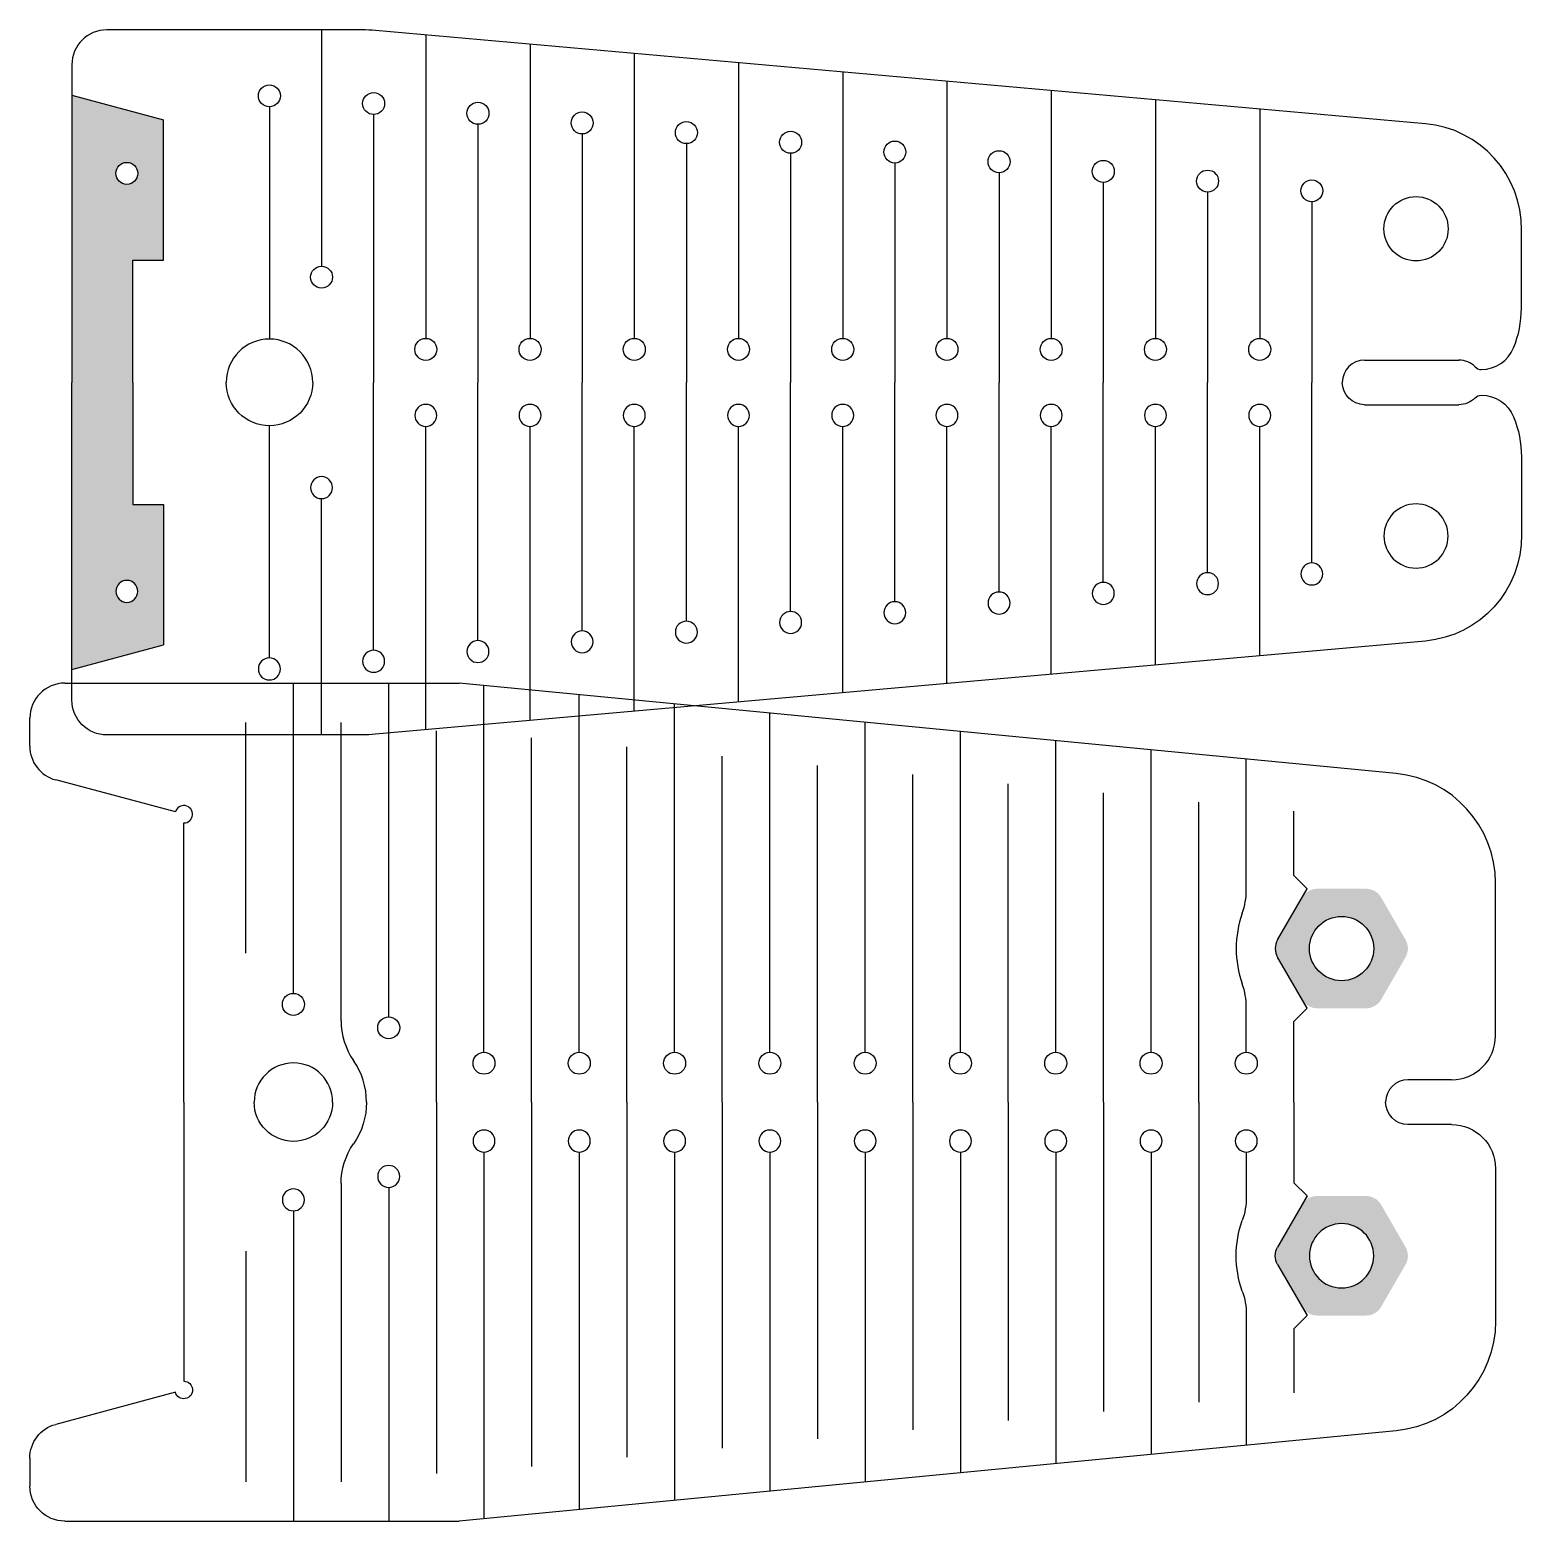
# Model space of a CAD drawing. Header units: inches. Extents: x -83 to 181, y 34 to 319.
# Drawn here: x 37.1 to 104.9, y 96.5 to 164.3 of the extents above; entities that cross this region are included whole.
import ezdxf

# ---------------------------------------------------------------- set-up
doc = ezdxf.new("R2010")
doc.units = ezdxf.units.IN
doc.header["$MEASUREMENT"] = 0
doc.layers.add('NOPLOT', color=40, linetype='Continuous')

# ---------------------------------------------------------------- blocks, each defined once
blk = doc.blocks.new('WatchBand')
at = {"layer": 'NOPLOT', "true_color": 0x636466}
h = blk.add_hatch(color=251, dxfattribs=at)
h.dxf.hatch_style = 1
h.paths.add_polyline_path([(2.786, 5.556), (4.167, 5.556), (4.167, 11.935), (0, 13.052), (0, 0), (2.786, 0)])
edge = h.paths.add_edge_path(flags=16)
edge.add_arc((2.5, 9.5), 0.5, 0, 360)
for p, q in [((13.196, 16.028), (1.587, 16.028)), ((11.354, 16.028), (11.354, 5.285)), ((61.552, 11.759), (13.806, 15.999)), ((16.095, 15.796), (16.095, 2)), ((20.835, 15.375), (20.835, 2)), ((25.575, 14.954), (25.575, 2)), ((0, 14.441), (0, 0)), ((30.316, 14.533), (30.316, 2)), ((35.056, 14.112), (35.056, 2)), ((39.796, 13.691), (39.796, 2)), ((44.537, 13.27), (44.537, 2)), ((8.984, 12.528), (8.984, 1.969)), ((49.277, 12.849), (49.277, 2)), ((54.018, 12.428), (54.018, 2)), ((13.724, 12.178), (13.724, 0)), ((18.465, 11.737), (18.465, 0)), ((23.205, 11.296), (23.205, 0)), ((27.946, 10.855), (27.946, 0)), ((32.686, 10.415), (32.686, 0)), ((37.426, 9.974), (37.426, 0)), ((42.167, 9.533), (42.167, 0)), ((46.907, 9.092), (46.907, 0)), ((51.647, 8.651), (51.647, 0)), ((56.388, 8.21), (56.388, 0)), ((65.921, 3.378), (65.921, 7.048)), ((58.791, 1.016), (63.08, 1.016))]:
    blk.add_line(p, q)
for centre, radius in [((8.984, 13.028), 0.5), ((13.724, 12.678), 0.5), ((18.465, 12.237), 0.5), ((23.205, 11.796), 0.5), ((27.946, 11.355), 0.5), ((32.686, 10.915), 0.5), ((37.426, 10.474), 0.5), ((42.167, 10.033), 0.5), ((2.5, 9.5), 0.5), ((46.907, 9.592), 0.5), ((51.647, 9.151), 0.5), ((56.388, 8.71), 0.5), ((61.128, 6.984), 1.461), ((11.354, 4.785), 0.5), ((16.095, 1.5), 0.5), ((20.835, 1.5), 0.5), ((25.575, 1.5), 0.5), ((30.316, 1.5), 0.5), ((35.056, 1.5), 0.5), ((39.796, 1.5), 0.5), ((44.537, 1.5), 0.5), ((49.277, 1.5), 0.5), ((54.018, 1.5), 0.5)]:
    blk.add_circle(centre, radius)
for centre, radius, start, end in [((1.587, 14.441), 1.587, 90, 180), ((13.196, 9.678), 6.35, 84.49193, 90), ((61.128, 6.984), 4.794, 359.2425, 84.92564), ((61.159, 3.378), 4.762, 337.67851, 0), ((8.984, 0), 1.969, 0, 180), ((64.096, 2.172), 1.587, 270, 337.67851), ((58.791, 0), 1.016, 90, 180), ((63.08, 0), 1.016, 44.01968, 90), ((64.096, 0.982), 0.397, 224.01968, 270)]:
    blk.add_arc(centre, radius, start, end)
at = {"layer": 'NOPLOT'}
for p, q in [((0, 13.052), (4.167, 11.935)), ((4.167, 5.556), (4.167, 11.935)), ((2.778, 5.556), (4.167, 5.556)), ((2.778, 0), (2.778, 5.556))]:
    blk.add_line(p, q, dxfattribs=at)
blk = doc.blocks.new('Wristband2')
at = {"layer": 'NOPLOT', "true_color": 0x636466}
h = blk.add_hatch(color=251, dxfattribs=at)
h.dxf.hatch_style = 1
h.paths.add_polyline_path([(56.041, 9.305, 0.267949), (55.354, 9.702), (53.132, 9.702, 0.267949), (52.445, 9.305), (51.334, 7.381, 0.267949), (51.334, 6.588), (52.445, 4.663, 0.267949), (53.132, 4.267), (55.354, 4.267, 0.267949), (56.041, 4.663), (57.152, 6.588, 0.267949), (57.152, 7.381)])
h.paths.add_polyline_path([(55.703, 6.984, -1), (52.782, 6.984, -1)], flags=16)
for p, q in [((-3.824, 19.05), (14.11, 19.05)), ((6.575, 4.943), (6.575, 19.05)), ((10.908, 3.878), (10.908, 19.05)), ((56.723, 14.941), (14.11, 19.05)), ((15.242, 2.27), (15.242, 18.941)), ((19.575, 2.27), (19.575, 18.523)), ((23.909, 2.27), (23.909, 18.105)), ((28.242, 2.27), (28.242, 17.687)), ((-5.411, 16.183), (-5.411, 17.463)), ((4.408, 6.768), (4.408, 17.258)), ((8.742, 3.702), (8.742, 17.258)), ((32.576, 2.27), (32.576, 17.269)), ((13.075, 0), (13.075, 16.883)), ((17.409, 0), (17.409, 16.565)), ((36.909, 2.27), (36.909, 16.851)), ((41.243, 2.27), (41.243, 16.434)), ((21.742, 0), (21.742, 16.147)), ((26.076, 0), (26.076, 15.729)), ((45.576, 2.27), (45.576, 16.016)), ((30.409, 0), (30.409, 15.312)), ((49.91, 9.654), (49.91, 15.598)), ((1.206, 13.192), (-4.235, 14.65)), ((34.742, 0), (34.742, 14.894)), ((39.076, 0), (39.076, 14.476)), ((43.409, 0), (43.409, 14.058)), ((47.743, 0), (47.743, 13.64)), ((52.076, 10.3), (52.076, 13.222)), ((1.59, 0), (1.59, 12.692)), ((52.674, 9.702), (52.076, 10.3)), ((51.334, 7.381), (52.674, 9.702)), ((61.243, 3.016), (61.243, 9.964)), ((52.674, 4.267), (51.334, 6.588)), ((49.91, 2.27), (49.91, 4.315)), ((52.674, 4.267), (52.076, 3.669)), ((52.076, 0), (52.076, 3.669)), ((59.243, 1.016), (57.259, 1.016))]:
    blk.add_line(p, q)
for centre, radius in [((54.243, 6.984), 1.461), ((6.575, 4.443), 0.5), ((10.908, 3.378), 0.5), ((15.242, 1.77), 0.5), ((19.575, 1.77), 0.5), ((23.909, 1.77), 0.5), ((28.242, 1.77), 0.5), ((32.576, 1.77), 0.5), ((36.909, 1.77), 0.5), ((41.243, 1.77), 0.5), ((45.576, 1.77), 0.5), ((49.91, 1.77), 0.5)]:
    blk.add_circle(centre, radius)
for centre, radius, start, end in [((-3.824, 17.463), 1.587, 90, 180), ((-3.824, 16.183), 1.588, 180, 255), ((56.243, 9.964), 5, 0, 84.49193), ((1.59, 13.089), 0.397, 270, 165), ((46.735, 9.654), 3.175, 340.42663, 0), ((54.243, 6.984), 4.794, 160.42663, 199.57337), ((52.021, 6.984), 0.794, 150, 210), ((46.735, 4.315), 3.175, 0, 19.57337), ((11.917, 3.702), 3.175, 180, 214.72245), ((59.243, 3.016), 2, 270, 0), ((6.575, 0), 1.784, 0, 180), ((6.575, 0), 3.324, 0, 34.72245), ((57.259, 0), 1.016, 90, 180)]:
    blk.add_arc(centre, radius, start, end)

msp = doc.modelspace()

# ---------------------------------------------------------------- block references
at = {"layer": 'NOPLOT'}
for name, p in [('WatchBand', (38.973, 148.286)), ('Wristband2', (42.473, 115.562))]:
    msp.add_blockref(name, p, dxfattribs=at)
at = {"layer": 'NOPLOT', "xscale": -1, "rotation": 180}
for name, p in [('WatchBand', (38.973, 148.286)), ('Wristband2', (42.473, 115.562))]:
    msp.add_blockref(name, p, dxfattribs=at)

doc.saveas('drawing.dxf')
